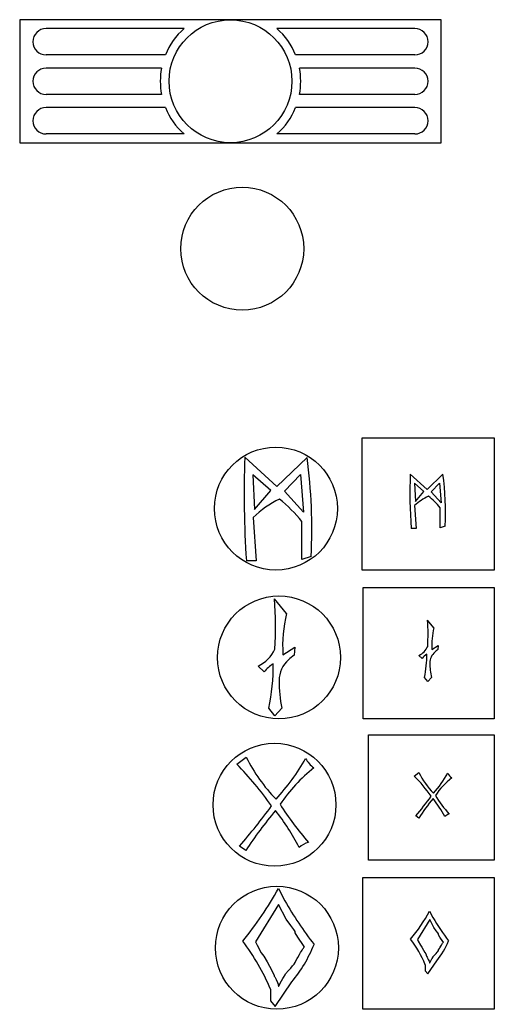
# Model space of a CAD drawing. Header units: centimetres. Extents: x 0 to 362, y 0 to 80.
# Drawn here: x 88 to 115, y 17.5 to 73.8 of the extents above; entities that cross this region are included whole.
import ezdxf

# ---------------------------------------------------------------- set-up
doc = ezdxf.new("R2010")
doc.units = ezdxf.units.CM
doc.header["$MEASUREMENT"] = 0
picture_1 = doc.add_image_def('image4.png', size_in_pixel=(614, 614))
picture_2 = doc.add_image_def('image5.png', size_in_pixel=(614, 614))
picture_3 = doc.add_image_def('image6.png', size_in_pixel=(614, 614))
picture_4 = doc.add_image_def('image8.png', size_in_pixel=(614, 614))

msp = doc.modelspace()

# ---------------------------------------------------------------- linework, layer by layer
for p, q in [((87.98125, 73.82601), (87.98125, 66.82601)), ((111.98125, 73.82601), (87.98125, 73.82601)), ((111.98125, 66.82601), (111.98125, 73.82601)), ((97.3355, 73.32601), (89.48125, 73.32601)), ((110.48125, 73.32601), (102.627, 73.32601)), ((96.27315, 71.82601), (89.48125, 71.82601)), ((110.48125, 71.82601), (103.68935, 71.82601)), ((96.05219, 71.07601), (89.48125, 71.07601)), ((110.48125, 71.07601), (103.91031, 71.07601)), ((96.05219, 69.57601), (89.48125, 69.57601)), ((110.48125, 69.57601), (103.91031, 69.57601)), ((96.27315, 68.82601), (89.48125, 68.82601)), ((110.48125, 68.82601), (103.68935, 68.82601)), ((97.3355, 67.32601), (89.48125, 67.32601)), ((110.48125, 67.32601), (102.627, 67.32601)), ((87.98125, 66.82601), (111.98125, 66.82601)), ((100.79994, 48.9187), (102.62715, 47.25482)), ((102.62715, 47.25482), (104.34635, 48.91166)), ((101.24938, 47.91743), (101.35253, 45.9517)), ((102.28087, 47.01923), (101.24938, 47.91743)), ((103.05448, 46.98242), (103.96809, 47.94688)), ((103.96809, 47.94688), (104.13755, 45.78973)), ((110.22146, 47.96276), (111.18059, 47.08937)), ((111.18059, 47.08937), (112.08302, 47.95907)), ((110.45737, 47.43718), (110.51152, 46.40534)), ((110.99882, 46.9657), (110.45737, 47.43718)), ((111.4049, 46.94638), (111.88447, 47.45264)), ((111.88447, 47.45264), (111.97342, 46.32032)), ((101.35253, 45.9517), (102.28087, 47.01923)), ((104.13755, 45.78973), (103.05448, 46.98242)), ((110.51152, 46.40534), (110.99882, 46.9657)), ((111.97342, 46.32032), (111.4049, 46.94638)), ((110.46894, 46.16808), (110.55789, 44.87345)), ((111.92698, 44.90823), (111.92698, 46.04055)), ((101.27141, 45.49971), (101.44087, 43.03335)), ((104.04907, 43.09961), (104.04907, 45.25676)), ((110.55789, 44.87345), (110.26783, 44.87345)), ((112.20115, 44.99868), (111.92698, 44.90823)), ((101.44087, 43.03335), (100.88829, 43.03335)), ((104.57139, 43.27192), (104.04907, 43.09961)), ((103.17881, 40.02089), (102.4886, 40.85296)), ((111.56273, 39.20742), (111.20073, 39.64382)), ((102.9668, 37.68128), (103.63647, 38.11345)), ((103.63647, 38.11345), (103.61226, 37.65887)), ((111.45154, 37.98034), (111.80277, 38.207)), ((111.80277, 38.207), (111.79007, 37.96858)), ((110.88802, 37.46813), (110.71607, 37.64024)), ((101.89237, 36.70469), (101.56451, 37.03284)), ((111.21266, 36.15198), (111.03074, 36.38143)), ((111.21266, 36.15198), (111.42187, 36.37973)), ((102.51134, 34.19524), (102.16448, 34.63272)), ((102.51134, 34.19524), (102.91023, 34.62948)), ((100.33525, 31.44813), (100.88257, 31.84639)), ((110.44737, 30.77291), (110.71355, 30.9666)), ((110.69828, 28.37989), (110.5267, 28.50518)), ((100.85117, 26.52758), (100.49836, 26.78521)), ((102.71608, 24.3757), (103.06932, 23.66981)), ((102.72396, 23.46215), (101.41438, 21.33834)), ((103.1599, 22.62772), (102.72396, 23.46215)), ((103.42138, 22.2586), (103.1599, 22.62772)), ((111.3256, 22.60074), (110.62885, 21.4708)), ((111.3214, 23.08678), (111.50934, 22.71123)), ((111.55753, 22.15679), (111.3256, 22.60074)), ((103.59176, 22.02756), (103.42138, 22.2586)), ((103.66232, 21.92491), (103.59176, 22.02756)), ((111.69665, 21.96041), (111.55753, 22.15679)), ((103.66751, 21.84508), (103.66232, 21.92491)), ((103.82024, 21.59662), (103.66751, 21.84508)), ((104.13794, 21.11917), (103.82024, 21.59662)), ((110.62885, 21.4708), (110.67694, 21.36735)), ((111.7873, 21.83749), (111.69665, 21.96041)), ((111.82484, 21.78287), (111.7873, 21.83749)), ((111.8276, 21.7404), (111.82484, 21.78287)), ((111.90885, 21.60821), (111.8276, 21.7404)), ((112.07789, 21.35419), (111.90885, 21.60821)), ((101.41438, 21.33834), (101.50476, 21.1439)), ((101.50476, 21.1439), (101.73102, 20.71205)), ((104.01545, 20.80059), (104.05903, 20.8628)), ((104.05903, 20.8628), (104.10163, 20.93254)), ((104.10163, 20.93254), (104.13379, 20.97298)), ((104.13379, 20.97298), (104.14936, 21.00512)), ((104.19398, 21.03415), (104.13794, 21.11917)), ((104.14936, 21.00512), (104.16285, 21.01445)), ((104.16285, 21.01445), (104.19398, 21.03415)), ((110.67694, 21.36735), (110.79732, 21.13759)), ((110.79732, 21.13759), (110.87175, 21.03374)), ((110.87175, 21.03374), (110.97482, 20.858)), ((110.97482, 20.858), (111.04933, 20.73095)), ((111.7918, 20.79199), (111.82271, 20.84274)), ((111.82271, 20.84274), (111.83491, 20.87225)), ((111.83491, 20.87225), (111.88238, 20.96106)), ((111.88238, 20.96106), (111.90171, 20.99361)), ((111.90171, 20.99361), (111.95365, 21.08595)), ((111.95365, 21.08595), (111.98843, 21.14442)), ((111.98843, 21.14442), (112.01272, 21.18469)), ((112.01272, 21.18469), (112.0359, 21.21779)), ((112.0359, 21.21779), (112.05856, 21.2549)), ((112.05856, 21.2549), (112.07568, 21.27641)), ((112.07568, 21.27641), (112.08396, 21.29351)), ((112.1077, 21.30896), (112.07789, 21.35419)), ((112.08396, 21.29351), (112.09114, 21.29848)), ((112.09114, 21.29848), (112.1077, 21.30896)), ((101.73102, 20.71205), (101.87092, 20.51687)), ((101.87092, 20.51687), (102.06465, 20.18654)), ((103.68125, 20.21332), (103.77048, 20.38025)), ((103.77048, 20.38025), (103.8068, 20.44143)), ((103.8068, 20.44143), (103.90443, 20.61499)), ((103.90443, 20.61499), (103.9698, 20.7249)), ((103.9698, 20.7249), (104.01545, 20.80059)), ((111.04933, 20.73095), (111.09931, 20.64314)), ((111.09931, 20.64314), (111.15129, 20.52431)), ((111.15129, 20.52431), (111.18564, 20.45653)), ((111.18564, 20.45653), (111.19215, 20.42919)), ((111.19215, 20.42919), (111.20746, 20.40613)), ((111.20746, 20.40613), (111.24553, 20.32485)), ((111.24553, 20.32485), (111.28608, 20.23826)), ((111.37202, 20.21817), (111.40735, 20.28382)), ((111.40735, 20.28382), (111.45317, 20.36104)), ((111.45317, 20.36104), (111.4748, 20.39231)), ((111.4748, 20.39231), (111.52007, 20.47285)), ((111.52007, 20.47285), (111.52946, 20.49657)), ((111.52946, 20.49657), (111.6233, 20.60083)), ((111.6233, 20.60083), (111.69022, 20.67394)), ((111.69022, 20.67394), (111.74763, 20.74234)), ((111.74763, 20.74234), (111.7918, 20.79199)), ((102.06465, 20.18654), (102.2047, 19.94774)), ((102.2047, 19.94774), (102.29865, 19.7827)), ((102.29865, 19.7827), (102.39634, 19.55934)), ((103.28352, 19.70318), (103.4093, 19.84059)), ((103.4093, 19.84059), (103.51721, 19.96916)), ((103.51721, 19.96916), (103.60022, 20.06248)), ((103.60022, 20.06248), (103.65833, 20.15786)), ((103.65833, 20.15786), (103.68125, 20.21332)), ((111.07647, 20.03031), (111.07647, 19.67742)), ((111.22401, 19.50749), (111.7238, 20.25368)), ((111.28608, 20.23826), (111.30688, 20.18574)), ((111.30688, 20.18574), (111.31572, 20.17747)), ((111.31792, 20.16754), (111.31461, 20.15473)), ((111.31461, 20.15473), (111.32068, 20.12881)), ((111.31572, 20.17747), (111.31792, 20.16754)), ((111.32068, 20.12881), (111.32675, 20.12881)), ((111.32675, 20.12881), (111.37202, 20.21817)), ((102.39634, 19.55934), (102.46091, 19.43195)), ((102.46091, 19.43195), (102.47313, 19.38056)), ((102.47313, 19.38056), (102.50191, 19.33722)), ((102.50191, 19.33722), (102.57346, 19.18445)), ((102.57346, 19.18445), (102.64969, 19.0217)), ((102.87763, 19.10732), (102.96375, 19.25248)), ((102.96375, 19.25248), (103.00441, 19.31125)), ((103.00441, 19.31125), (103.08949, 19.46263)), ((103.08949, 19.46263), (103.10713, 19.50722)), ((103.10713, 19.50722), (103.28352, 19.70318)), ((111.07647, 19.67742), (111.22401, 19.50749)), ((102.25572, 18.63084), (102.25572, 17.96755)), ((102.53302, 17.64817), (103.47242, 19.05068)), ((102.64969, 19.0217), (102.68879, 18.92298)), ((102.68879, 18.92298), (102.70539, 18.90743)), ((102.70954, 18.88877), (102.70331, 18.86471)), ((102.70331, 18.86471), (102.71473, 18.81597)), ((102.70539, 18.90743), (102.70954, 18.88877)), ((102.71473, 18.81597), (102.72614, 18.81597)), ((102.72614, 18.81597), (102.81122, 18.98394)), ((102.81122, 18.98394), (102.87763, 19.10732)), ((102.25572, 17.96755), (102.53302, 17.64817))]:
    msp.add_line(p, q)
for centre in [(99.98125, 70.32601), (100.65276, 60.79487), (102.56759, 45.99935), (102.74326, 37.52441), (102.48726, 29.13689), (102.626, 20.99773)]:
    msp.add_circle(centre, 3.5)
for centre, radius, start, end in [((89.48125, 72.57601), 0.75, 90, 270), ((99.98125, 70.32601), 4, 131.409622, 157.975687), ((99.98125, 70.32601), 4, 22.024313, 48.590378), ((110.48125, 72.57601), 0.75, 270, 90), ((89.48125, 70.32601), 0.75, 90, 270), ((99.98125, 70.32601), 4, 169.193077, 190.806923), ((99.98125, 70.32601), 4, 349.193077, 10.806923), ((110.48125, 70.32601), 0.75, 270, 90), ((89.48125, 68.07601), 0.75, 90, 270), ((99.98125, 70.32601), 4, 202.024313, 228.590378), ((99.98125, 70.32601), 4, 311.409622, 337.975687), ((110.48125, 68.07601), 0.75, 270, 90), ((153.95775, 46.77335), 53.20108, 177.688905, 184.031176), ((73.74739, 44.86632), 30.86521, 357.038945, 7.531122), ((138.12482, 46.83663), 27.92608, 177.688905, 184.031176), ((96.02115, 45.83561), 16.20163, 357.038945, 7.531122), ((105.67013, 40.75858), 6.46738, 116.671609, 132.85446), ((97.34828, 39.83294), 8.62081, 38.987737, 51.055223), ((112.7779, 43.67939), 3.39483, 116.671609, 132.85446), ((108.40963, 43.19351), 4.5252, 38.987737, 51.055223), ((82.53769, 39.28159), 20.01269, 356.329365, 4.503432), ((110.50276, 38.17782), 7.5523, 165.874777, 183.769704), ((100.73688, 38.81967), 10.49625, 356.329365, 4.503432), ((115.404, 38.24076), 3.96103, 165.874777, 183.769704), ((100.65686, 38.86427), 2.04401, 296.362837, 334.997621), ((110.24002, 38.60079), 1.07204, 296.362837, 334.997621), ((112.12991, 37.22351), 0.79072, 130.358822, 181.188618), ((113.46326, 35.77173), 2.76147, 127.294075, 131.933578), ((104.26021, 36.23828), 1.50763, 130.358822, 181.188618), ((106.80245, 33.47024), 5.26516, 127.294075, 131.933578), ((111.82475, 36.67857), 1.2251, 122.707119, 139.872798), ((105.06813, 37.64482), 6.09499, 348.036791, 0.607384), ((114.73043, 37.1275), 3.39201, 178.655195, 192.735571), ((103.67839, 35.19927), 2.33585, 122.707119, 139.872798), ((90.79587, 37.04156), 11.62101, 348.036791, 0.607384), ((109.2185, 36.05522), 6.46738, 178.655195, 192.735571), ((109.19495, 35.93367), 9.26291, 206.183767, 224.376917), ((93.57856, 37.76251), 12.2446, 317.278943, 330.747668), ((105.71034, 32.56015), 1.64579, 208.331292, 233.32169), ((86.12451, 17.51899), 19.8989, 35.502818, 44.426643), ((110.63763, 23.83305), 9.47621, 128.587174, 145.756628), ((103.53622, 23.99872), 9.67748, 35.502818, 44.426643), ((114.75613, 32.95437), 4.50486, 206.183767, 224.376917), ((107.16137, 33.8438), 5.95495, 317.278943, 330.747668), ((115.45775, 27.06945), 4.60859, 128.587174, 145.756628), ((113.06145, 31.31372), 0.8004, 208.331292, 233.32169), ((97.19905, 40.04099), 17.62672, 319.122022, 323.752841), ((120.0099, 22.32697), 11.10603, 139.846777, 146.974533), ((106.41064, 25.46823), 6.50242, 27.493013, 38.190281), ((118.93339, 34.2734), 8.62175, 212.328359, 221.075174), ((73.09397, 50.50521), 36.24416, 319.122022, 323.752841), ((119.99777, 14.08153), 22.83629, 139.846777, 146.974533), ((92.03491, 20.54061), 13.37032, 27.493013, 38.190281), ((117.78425, 38.64585), 17.72808, 212.328359, 221.075174), ((112.643, 27.91887), 0.72062, 106.867329, 130.110032), ((104.84991, 25.57964), 1.48175, 106.867329, 130.110032), ((85.26414, 33.99349), 19.92667, 320.689678, 331.140776), ((124.95017, 36.51015), 25.37017, 210.405685, 217.190465), ((102.03633, 28.2038), 10.60171, 320.689678, 331.140776), ((123.15075, 29.54275), 13.49786, 210.405685, 217.190465), ((105.17411, 17.60765), 6.38021, 22.315969, 37.451581), ((91.16182, 14.07728), 11.99206, 22.315969, 37.451581), ((97.13026, 24.27404), 8.21623, 320.525314, 337.838487), ((108.34954, 23.0327), 4.37133, 320.525314, 337.838487)]:
    msp.add_arc(centre, radius, start, end)

# ---------------------------------------------------------------- pictures from other files: only their frames are drawn
image = msp.add_image(picture_4, insert=(107.48198, 42.5), size_in_units=(7.51802, 7.51802))
image.dxf.flags = 7
image = msp.add_image(picture_3, insert=(107.53287, 34.03287), size_in_units=(7.46713, 7.46713))
image.dxf.flags = 7
image = msp.add_image(picture_1, insert=(107.84961, 25.97703), size_in_units=(7.15039, 7.15039))
image.dxf.flags = 7
image = msp.add_image(picture_2, insert=(107.50826, 17.50826), size_in_units=(7.49174, 7.49174))
image.dxf.flags = 7

doc.saveas('drawing.dxf')
